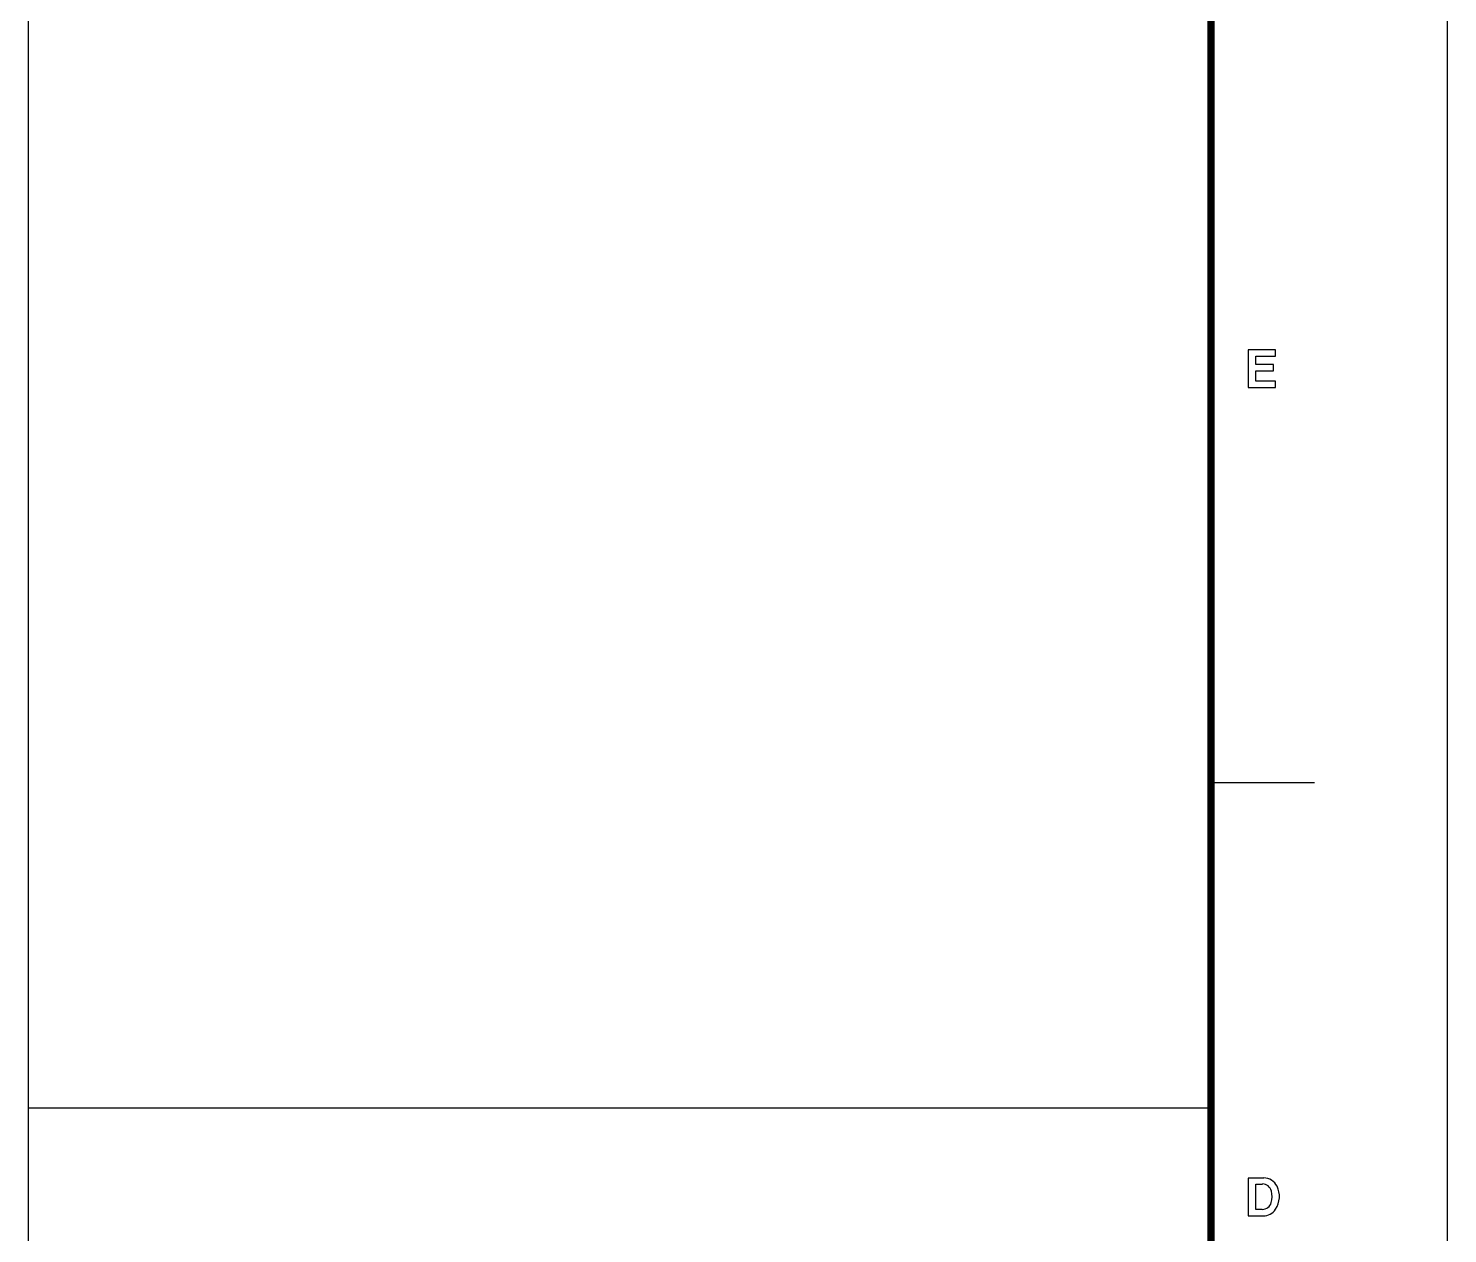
# Model space of a CAD drawing. Header units: millimetres. Extents: x 0 to 25200, y 0 to 17820.
# Drawn here: x 22320 to 25200, y 6286 to 8730 of the extents above; entities that cross this region are included whole.
import ezdxf

# ---------------------------------------------------------------- set-up
doc = ezdxf.new("R2010")
doc.units = ezdxf.units.MM
doc.header["$LTSCALE"] = 30
doc.layers.add('sheet', color=7, linetype='Continuous')
doc.layers.add('XR_SHEET (구조)$0$sheet', color=7, linetype='Continuous')

# ---------------------------------------------------------------- blocks, each defined once
blk = doc.blocks.new('XR_SHEET (구조)$0$A3-SHEET')
at = {"layer": 'XR_SHEET (구조)$0$sheet', "color": 2, "linetype": 'Continuous'}
for p, q in [((372, 8), (372, 288)), ((412, 109), (372, 109))]:
    blk.add_line(p, q, dxfattribs=at)
at = {"layer": 'XR_SHEET (구조)$0$sheet', "color": 8, "linetype": 'Continuous'}
for p, q in [((414.184, 134.64), (413.25, 134.64)), ((413.25, 134.64), (413.25, 133.36)), ((413.516, 134.141), (413.516, 134.422)), ((413.516, 134.422), (414.184, 134.422)), ((414.184, 134.422), (414.184, 134.64)), ((414.106, 134.141), (413.516, 134.141)), ((413.516, 133.578), (413.516, 133.922)), ((413.516, 133.922), (414.106, 133.922)), ((414.106, 133.922), (414.106, 134.141)), ((414.184, 133.578), (413.516, 133.578)), ((414.184, 133.36), (414.184, 133.578)), ((413.25, 133.36), (414.184, 133.36)), ((415.5, 120), (412, 120)), ((413.783, 106.64), (413.25, 106.64)), ((413.25, 106.64), (413.25, 105.36)), ((413.516, 105.578), (413.516, 106.437)), ((413.516, 106.437), (413.737, 106.437)), ((413.25, 105.36), (413.765, 105.36)), ((413.733, 105.578), (413.516, 105.578))]:
    blk.add_line(p, q, dxfattribs=at)
at = {"layer": 'XR_SHEET (구조)$0$sheet', "color": 253, "linetype": 'Continuous'}
blk.add_lwpolyline([(0, 0), (420, 0), (420, 297), (0, 297)], close=True, dxfattribs=at)
at = {"layer": 'XR_SHEET (구조)$0$sheet', "color": 3, "linetype": 'Continuous', "const_width": 0.25}
blk.add_lwpolyline([(12, 288), (412, 288), (412, 8), (12, 8)], close=True, dxfattribs=at)
at = {"layer": 'XR_SHEET (구조)$0$sheet', "color": 8, "linetype": 'Continuous'}
for centre, major_axis, start_param, end_param in [((413.783, 106.141), (-0.353, 0.353), 4.387572, 5.497803), ((413.737, 106.125), (-0.221, 0.221), 4.162488, 5.497777), ((413.281, 106.016), (-0.552, 0.552), 3.657022, 4.162463), ((413.531, 106.016), (-0.552, 0.552), 3.337995, 4.387584), ((413.733, 105.891), (0.221, 0.221), 3.927026, 5.227892), ((413.765, 105.859), (0.353, 0.353), 3.926966, 4.90874)]:
    blk.add_ellipse(centre, major_axis=major_axis, ratio=1, start_param=start_param, end_param=end_param, dxfattribs=at)
blk = doc.blocks.new('XR_SHEET (구조)')
at = {"layer": 'XR_SHEET (구조)$0$sheet'}
blk.add_blockref('XR_SHEET (구조)$0$A3-SHEET', (0, 0), dxfattribs=at)

msp = doc.modelspace()

# ---------------------------------------------------------------- block references
at = {"layer": 'sheet', "xscale": 60.00000000003136, "yscale": 60.00000000003136, "zscale": 60.00000000003136}
msp.add_blockref('XR_SHEET (구조)', (0, 0), dxfattribs=at)

doc.saveas('drawing.dxf')
